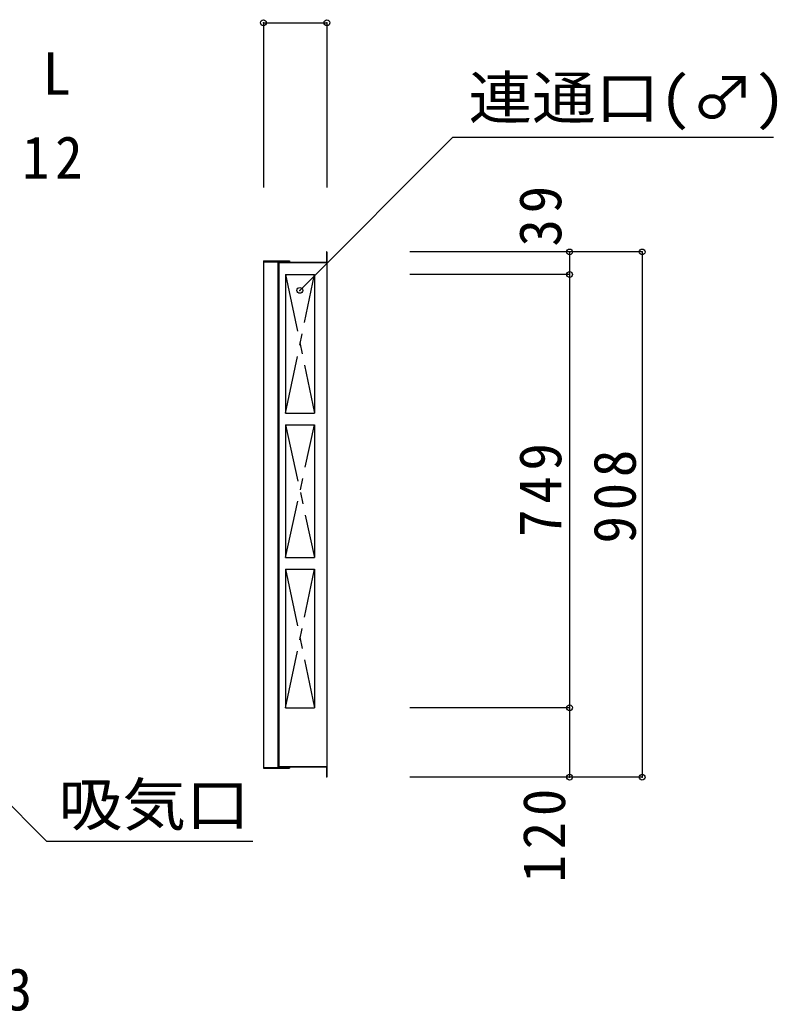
# Model space of a CAD drawing. Units: millimetres at full size, sheet at 1:20; details may follow other scales. Extents: x -3835 to 3448, y -4321 to 4350.
# Drawn here: x 2116 to 3426, y -1105 to 608 of the extents above; entities that cross this region are included whole.
import ezdxf
from ezdxf.enums import TextEntityAlignment as Align

# ---------------------------------------------------------------- set-up
doc = ezdxf.new("R2010")
doc.units = ezdxf.units.MM
doc.header["$LTSCALE"] = 20
doc.header["$PDMODE"] = 32
doc.header["$PDSIZE"] = 10
doc.linetypes.add('CHAIN1', pattern=[8, 5, -1, 1, -1])
doc.layers.add('0-0', color=7, linetype='Continuous')
doc.styles.add('ＭＳ ゴシック', font='')
doc.styles.get('ＭＳ ゴシック').set_extended_font_data('MS Gothic')

msp = doc.modelspace()

# ---------------------------------------------------------------- linework, layer by layer
at = {"layer": '0-0'}
for p, q in [((2537.22, 603.43), (2647.22, 603.43)), ((2537.22, 603.43), (2537.22, 318.7)), ((2647.22, 603.43), (2647.22, 318.7)), ((2600.32, 140.78), (2865.01, 405.46)), ((2865.01, 405.46), (3419.61, 405.46)), ((2647.22, 207.27), (2646.22, 207.27)), ((2646.22, 207.27), (2646.22, 189.27)), ((2646.72, 207.27), (2646.72, -700.73)), ((2647.22, 207.27), (2647.22, -700.73)), ((3192.5, 207.27), (2790.85, 207.27)), ((3066.86, 207.27), (2790.85, 207.27)), ((3066.86, 207.27), (3066.86, 168.27)), ((3192.5, 207.27), (3192.5, -700.73)), ((2537.22, 191.77), (2537.22, -685.23)), ((2537.22, 191.77), (2582.22, 191.77)), ((2537.22, 190.27), (2582.22, 190.27)), ((2562.22, 190.27), (2562.22, -683.73)), ((2562.22, 189.27), (2646.72, 189.27)), ((2563.22, 189.27), (2563.22, -682.73)), ((2563.72, 188.77), (2646.72, 188.77)), ((2582.22, 191.77), (2582.22, 190.27)), ((2575.72, 168.27), (2625.72, 168.27)), ((2575.72, 168.27), (2625.72, 168.27)), ((2625.72, 168.27), (2625.72, -71.4)), ((3066.86, 168.27), (2790.85, 168.27)), ((3066.86, 168.27), (3066.86, -580.73)), ((2575.72, -91.4), (2575.72, -321.06)), ((2575.72, -321.06), (2625.72, -321.06)), ((2575.72, -341.06), (2575.72, -580.73)), ((2575.72, -580.73), (2625.72, -580.73)), ((2575.72, -580.73), (2625.72, -580.73)), ((3066.86, -580.73), (2790.85, -580.73)), ((3066.86, -580.73), (3066.86, -700.73)), ((1996.36, -645.42), (2162.36, -811.42)), ((2537.22, -683.73), (2582.22, -683.73)), ((2537.22, -685.23), (2582.22, -685.23)), ((2562.22, -682.73), (2646.72, -682.73)), ((2582.22, -683.73), (2582.22, -685.23)), ((2646.22, -682.73), (2646.22, -700.73)), ((2647.22, -700.73), (2646.22, -700.73)), ((3192.5, -700.73), (2790.85, -700.73)), ((3066.86, -700.73), (2790.85, -700.73)), ((2162.36, -811.42), (2518.93, -811.42))]:
    msp.add_line(p, q, dxfattribs=at)
at = {"layer": '0-0', "linetype": 'CHAIN1'}
for p, q in [((2575.72, 168.27), (2625.72, -71.4)), ((2575.72, -71.4), (2625.72, 168.27)), ((2575.72, -91.4), (2625.72, -321.06)), ((2575.72, -321.06), (2625.72, -91.4)), ((2575.72, -341.06), (2625.72, -580.73)), ((2575.72, -580.73), (2625.72, -341.06))]:
    msp.add_line(p, q, dxfattribs=at)
at = {"layer": '0-0'}
for points in [[(2563.72, 188.77), (2563.72, -682.23), (2646.72, -682.23)], [(2575.72, 168.27), (2575.72, -71.4), (2625.72, -71.4)], [(2575.72, -91.4), (2625.72, -91.4), (2625.72, -321.06)], [(2575.72, -341.06), (2625.72, -341.06), (2625.72, -580.73)]]:
    msp.add_lwpolyline(points, dxfattribs=at)
for p in [(2537.22, 603.43), (2647.22, 603.43), (3066.86, 207.27), (3192.5, 207.27), (3066.86, 168.27), (2600.32, 140.78), (3066.86, -580.73), (3066.86, -700.73), (3192.5, -700.73)]:
    msp.add_point(p, dxfattribs=at)

# ---------------------------------------------------------------- texts
at = {"layer": '0-0', "style": 'ＭＳ ゴシック'}
msp.add_text('L', height=73.31, dxfattribs=at).set_placement((2154.99, 456.87), align=Align.BOTTOM_LEFT)
at = {"layer": '0-0', "style": 'ＭＳ ゴシック', "width": 1.1}
for s, p in [('連通口(♂)', (2892.06, 415.23)), ('吸気口', (2183.31, -806.67))]:
    msp.add_text(s, height=73.31, dxfattribs=at).set_placement(p, align=Align.BOTTOM_LEFT)
at = {"layer": '0-0', "char_height": 73.31, "attachment_point": 7, "style": 'ＭＳ ゴシック'}
for s, insert in [('\\T1.21;\\W0.95;12', (2119.66, 334.04)), ('\\T1.21;\\W0.95;103', (1975.21, -1105.21))]:
    msp.add_mtext(s, dxfattribs=dict(at, insert=insert))
at = {"layer": '0-0', "char_height": 73.31, "attachment_point": 7, "rotation": 90, "style": 'ＭＳ ゴシック'}
for s, insert in [('\\T1.21;\\W0.95;39', (3053.77, 216.6)), ('\\T1.21;\\W0.95;749', (3053.77, -285.36)), ('\\T1.21;\\W0.95;908', (3182.5, -296.73)), ('\\T1.21;\\W0.95;120', (3060.33, -882.7))]:
    msp.add_mtext(s, dxfattribs=dict(at, insert=insert))

doc.saveas('drawing.dxf')
